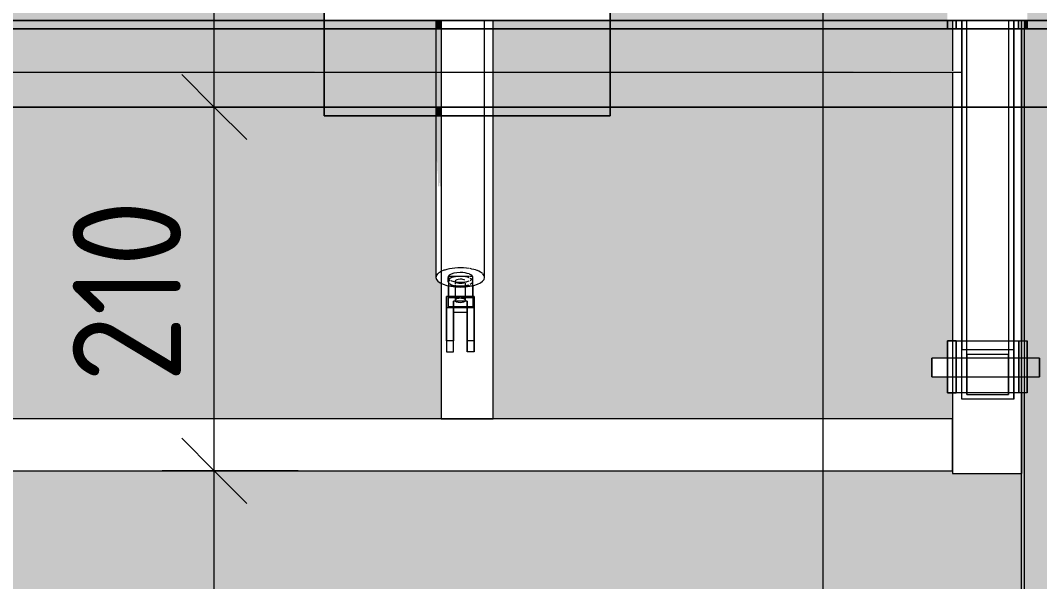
# Model space of a CAD drawing. Header units: millimetres. Extents: x 855 to 80408, y -1987 to 27400.
# Drawn here: x 57027 to 57614, y 6138 to 6461 of the extents above; entities that cross this region are included whole.
import ezdxf

# ---------------------------------------------------------------- set-up
doc = ezdxf.new("R2010")
doc.units = ezdxf.units.MM
for name, color, linetype, lineweight in [('0-1', 7, 'Continuous', 9), ('A-ANNO-DIMS', 7, 'Continuous', 9), ('A-ANNO-DIMS-25', 7, 'Continuous', 9), ('A-WALL-PATT', 7, 'Continuous', 9), ('I-WALL', 7, 'Continuous', 9)]:
    doc.layers.add(name, color=color, linetype=linetype, lineweight=lineweight)
doc.layers.add('0-2', color=7, linetype='Continuous', lineweight=9, transparency=0.7)
doc.layers.add('I-FURN-104', color=7, linetype='Continuous', lineweight=9, true_color=0x7f7f7f, transparency=0.7)
for name, color, linetype, lineweight, true_color in [('I-FURN-13', 7, 'Continuous', 9, 0xc3c3c3), ('I-FURN-26', 7, 'Continuous', 9, 0xe0e0e0), ('I-FURN-3', 7, 'Continuous', 9, 0xacacac), ('I-FURN-4', 7, 'Continuous', 9, 0xc0c0c0), ('I-FURN-42', 7, 'Continuous', 9, 0xd6d6d6), ('I-FURN-51', 7, 'Continuous', 9, 0xc5c5c5), ('I-FURN-52', 7, 'Continuous', 9, 0xe2e2e2), ('I-FURN-65', 7, 'Continuous', 9, 0xaaaaaa), ('I-FURN-70', 7, 'Continuous', 9, 0xde8282), ('I-FURN-72', 7, 'Continuous', 9, 0xd07474), ('I-FURN-75', 7, 'Continuous', 9, 0xbc3939), ('I-FURN-77', 7, 'Continuous', 9, 0xd65353), ('I-FURN-80', 7, 'Continuous', 9, 0xe7a7a7), ('I-FURN-81', 7, 'Continuous', 9, 0xde9d9d), ('I-FURN-82', 7, 'Continuous', 9, 0xe28686), ('I-FURN-83', 7, 'Continuous', 9, 0x868686), ('I-FURN-84', 7, 'Continuous', 9, 0xd5d5d5), ('I-FURN-85', 7, 'Continuous', 9, 0xe1e1e1), ('I-FURN-86', 7, 'Continuous', 9, 0xc34040), ('I-FURN-88', 7, 'Continuous', 9, 0xd55252), ('I-FURN-9', 7, 'Continuous', 9, 0xd3d3d3), ('I-FURN-93', 7, 'Continuous', 9, 0xd38686), ('I-FURN-94', 7, 'Continuous', 9, 0xd0d0d0), ('I-FURN-95', 7, 'Continuous', 9, 0xa0a0a0), ('I-FURN-96', 7, 'Continuous', 9, 0x787878), ('I-FURN-97', 7, 'Continuous', 9, 0xbcbcbc)]:
    doc.layers.add(name, color=color, linetype=linetype, lineweight=lineweight, true_color=true_color)
doc.styles.add('ISOCPEUR_2', font='isocpeur.ttf', dxfattribs={"width": 0.9, "height": 62.5})
doc.dimstyles.new('ISO-2_5_0_9К_БОЛЬШОЙ_1', dxfattribs={"dimscale": 304.8, "dimtxt": 62.248823, "dimasz": 0.123031, "dimexe": 0.098425, "dimexo": 0.246063, "dimgap": 0, "dimtad": 1, "dimdec": 0, "dimrnd": 10, "dimzin": 0, "dimdsep": 46, "dimtxsty": 'ISOCPEUR_2', "dimblk1": 'OBLIQUE', "dimblk2": 'OBLIQUE', "dimsah": 1, "dimcen": 0.09, "dimdle": 0.098425, "dimazin": 0, "dimtfac": 1, "dimtdec": 4, "dimtix": 1, "dimtmove": 0, "dimatfit": 3, "dimfxl": 1, "dimtvp": 1, "dimtolj": 1, "dimtzin": 0, "dimarcsym": 2})

# ---------------------------------------------------------------- blocks, each defined once
blk = doc.blocks.new('Sports-Recreation_Goals-Nets_Unisport_Upward-Hinged-Practice-Basketball-Goall - 5_13-V46-Развертка 2_19-3')
at = {"layer": '0-2'}
h = blk.add_hatch(color=256, dxfattribs=at)
h.paths.add_polyline_path([(-48784.07, 6411.33), (-48780.82, 6411.33), (-48781, 6456.34), (-48784.07, 6456.34), (-48784.07, 6423.31)])
h.paths.add_polyline_path([(-48139, 6411.33), (-48139, 6456.34), (-48140.42, 6456.34), (-48140.42, 6411.33)])
h.paths.add_polyline_path([(-49060.42, 6600), (-49010.42, 6600), (-49010.4, 7261.47), (-47910.42, 7261.33), (-47910.42, 6600), (-47860.42, 6600), (-47860.42, 7311.33), (-49060.42, 7311.33), (-49060.42, 6908.39)])
at = {"layer": '0-1'}
for p, q in [((-48478.42, 6461.19), (-48478.42, 6456.34)), ((-48478.42, 6456.34), (-48478.42, 6431.93)), ((-48450.42, 6456.34), (-48450.42, 6461.19)), ((-48450.42, 6431.87), (-48450.42, 6456.34)), ((-48745.18, 6431.43), (-48542.92, 6431.43)), ((-48542.92, 6431.43), (-48377.92, 6431.43)), ((-48478.42, 6431.87), (-48478.42, 6411.33)), ((-48450.42, 6411.33), (-48450.42, 6431.87)), ((-48377.92, 6431.43), (-48175.18, 6431.43)), ((-48478.42, 6411.33), (-48478.42, 6406.34)), ((-48450.42, 6406.34), (-48450.42, 6411.33)), ((-48478.42, 6406.34), (-48478.42, 6376.19)), ((-48450.42, 6376.19), (-48450.42, 6406.34)), ((-48478.42, 6376.19), (-48478.42, 6313.13)), ((-48450.42, 6313.13), (-48450.42, 6376.19)), ((-48471.58, 6313.13), (-48471.58, 6310.93)), ((-48467.42, 6310.71), (-48467.42, 6310.33)), ((-48467.42, 6310.05), (-48467.42, 6309.53)), ((-48467.42, 6308.78), (-48467.42, 6307.84)), ((-48461.42, 6310.24), (-48461.42, 6310.57)), ((-48461.42, 6309.3), (-48461.42, 6309.84)), ((-48461.42, 6308.59), (-48461.42, 6308.97)), ((-48457.26, 6310.93), (-48457.26, 6313.13)), ((-48467.42, 6307.84), (-48467.42, 6299.9)), ((-48461.42, 6307.84), (-48461.42, 6308.34)), ((-48461.42, 6299.9), (-48461.42, 6307.84)), ((-48183.38, 6266.59), (-48192.35, 6266.59)), ((-48178.44, 6266.59), (-48183.38, 6266.59)), ((-48175.18, 6266.59), (-48178.44, 6266.59)), ((-48145.18, 6266.59), (-48175.18, 6266.59)), ((-48142.31, 6266.59), (-48145.18, 6266.59)), ((-48140.82, 6266.59), (-48142.31, 6266.59)), ((-48137.38, 6266.59), (-48140.82, 6266.59)), ((-48130.24, 6266.59), (-48137.38, 6266.59)), ((-48192.35, 6255.81), (-48183.38, 6255.81)), ((-48183.38, 6255.81), (-48178.44, 6255.81)), ((-48178.44, 6255.81), (-48175.18, 6255.81)), ((-48175.18, 6255.81), (-48145.18, 6255.81)), ((-48145.18, 6255.81), (-48142.31, 6255.81)), ((-48142.31, 6255.81), (-48140.82, 6255.81)), ((-48140.82, 6255.81), (-48137.38, 6255.81)), ((-48137.38, 6255.81), (-48130.24, 6255.81))]:
    blk.add_line(p, q, dxfattribs=at)
at = {"layer": 'I-FURN-13'}
for p, q in [((-48183.38, 6456.34), (-48183.38, 6461.19)), ((-48178.45, 6456.34), (-48183.38, 6456.34)), ((-48178.45, 6461.19), (-48178.45, 6456.34)), ((-48178.45, 6456.34), (-48178.45, 6461.19)), ((-48178.45, 6456.34), (-48142.32, 6456.34)), ((-48175.18, 6456.34), (-48175.18, 6461.19)), ((-48175.18, 6450.98), (-48175.18, 6456.34)), ((-48175.18, 6456.34), (-48175.18, 6449.71)), ((-48145.18, 6456.34), (-48145.18, 6461.19)), ((-48142.32, 6456.34), (-48142.32, 6461.19)), ((-48142.32, 6461.19), (-48142.32, 6456.34)), ((-48142.32, 6456.34), (-48137.38, 6456.34)), ((-48140.42, 6456.34), (-48140.42, 6461.19)), ((-48137.38, 6456.34), (-48137.38, 6461.19)), ((-48175.18, 6450), (-48175.18, 6450.98)), ((-48175.18, 6448.22), (-48175.18, 6449.7)), ((-48175.18, 6449.42), (-48175.18, 6431.87)), ((-48175.18, 6443.64), (-48175.18, 6448.22)), ((-48175.18, 6438.47), (-48175.18, 6443.64)), ((-48175.18, 6434.09), (-48175.18, 6438.47)), ((-48175.18, 6431.78), (-48175.18, 6434.09))]:
    blk.add_line(p, q, dxfattribs=at)
at = {"layer": 'I-FURN-26'}
for p, q in [((-48140.42, 6255.91), (-48140.42, 6266.33)), ((-48137.38, 6255.91), (-48137.38, 6266.37))]:
    blk.add_line(p, q, dxfattribs=at)
at = {"layer": 'I-FURN-3'}
for p, q in [((-48180.42, 6411.33), (-48180.42, 6276.65)), ((-48445.42, 6231.65), (-48445.42, 6406.34)), ((-48475.42, 6309.87), (-48475.42, 6231.65)), ((-48471.14, 6296.25), (-48471.14, 6308.34)), ((-48457.86, 6308.34), (-48457.22, 6308.34)), ((-48457.22, 6308.34), (-48457.22, 6296.25)), ((-48471.14, 6302.09), (-48472.42, 6302.09)), ((-48472.42, 6302.09), (-48472.42, 6295.74)), ((-48456.42, 6302.09), (-48457.22, 6302.09)), ((-48456.42, 6295.74), (-48456.42, 6302.09)), ((-48472.42, 6295.74), (-48456.42, 6295.74)), ((-48472.42, 6295.74), (-48472.42, 6270.2)), ((-48457.22, 6296.25), (-48471.14, 6296.25)), ((-48468.32, 6270.2), (-48468.32, 6293.15)), ((-48468.32, 6293.15), (-48460.51, 6293.15)), ((-48460.51, 6293.15), (-48460.51, 6270.2)), ((-48456.42, 6270.2), (-48456.42, 6295.74)), ((-48178.44, 6276.65), (-48183.38, 6276.65)), ((-48183.38, 6276.65), (-48183.38, 6246.65)), ((-48178.44, 6246.65), (-48178.44, 6276.65)), ((-48178.44, 6276.65), (-48175.18, 6276.65)), ((-48145.18, 6276.65), (-48142.31, 6276.65)), ((-48142.31, 6276.65), (-48140.82, 6276.65)), ((-48142.31, 6246.65), (-48142.31, 6276.65)), ((-48472.42, 6270.2), (-48468.32, 6270.2)), ((-48456.42, 6270.2), (-48460.51, 6270.2)), ((-48192.35, 6266.48), (-48192.35, 6266.59)), ((-48192.35, 6257.61), (-48192.35, 6266.48)), ((-48192.35, 6255.81), (-48192.35, 6257.61)), ((-48192.35, 6255.92), (-48192.35, 6255.81)), ((-48175.18, 6242.88), (-48175.18, 6258.33)), ((-48145.18, 6242.88), (-48145.18, 6258.33)), ((-48183.38, 6246.65), (-48178.44, 6246.65)), ((-48180.42, 6246.65), (-48180.42, 6200.15)), ((-48175.18, 6246.65), (-48178.44, 6246.65)), ((-48142.31, 6246.65), (-48145.18, 6246.65)), ((-48140.82, 6246.65), (-48142.31, 6246.65)), ((-48145.18, 6242.88), (-48175.18, 6242.88)), ((-48180.42, 6231.65), (-48740.42, 6231.65)), ((-48475.42, 6231.65), (-48445.42, 6231.65)), ((-48180.42, 6201.65), (-48180.42, 6231.65)), ((-48740.42, 6201.65), (-48180.42, 6201.65)), ((-48180.42, 6200.15), (-48140.82, 6200.15))]:
    blk.add_line(p, q, dxfattribs=at)
for start_param, end_param in [(3.141593, 4.712389), (4.712389, 6.283185)]:
    blk.add_ellipse((-48464.42, 6313.13), major_axis=(14, 0), ratio=0.394708, start_param=start_param, end_param=end_param, dxfattribs=at)
at = {"layer": 'I-FURN-4'}
for p, q in [((-48542.92, 6406.34), (-48542.92, 6536.32)), ((-48377.92, 6406.34), (-48377.92, 6536.32)), ((-48542.92, 6461.19), (-49010.4, 6461.19)), ((-47910.44, 6461.19), (-48377.92, 6461.19)), ((-48542.92, 6411.33), (-49060.42, 6411.33)), ((-47860.42, 6411.33), (-48377.92, 6411.33)), ((-48175.18, 6258.33), (-48175.18, 6411.33)), ((-48145.18, 6258.33), (-48145.18, 6411.33)), ((-48140.42, 6276.65), (-48140.42, 6411.33)), ((-48542.92, 6406.34), (-48377.92, 6406.34)), ((-48140.82, 6276.65), (-48137.38, 6276.65)), ((-48137.38, 6276.65), (-48137.38, 6246.65)), ((-48130.24, 6266.59), (-48130.24, 6257.61)), ((-48130.24, 6257.61), (-48130.24, 6255.92)), ((-48137.38, 6246.65), (-48140.82, 6246.65)), ((-48140.42, 6200.15), (-48140.42, 6246.65)), ((-48140.82, 6200.15), (-48140.42, 6200.15))]:
    blk.add_line(p, q, dxfattribs=at)
at = {"layer": 'I-FURN-42'}
for p, q in [((-48471.14, 6313.66), (-48471.14, 6313.18)), ((-48471.14, 6313.18), (-48471.14, 6311.59)), ((-48471.14, 6311.55), (-48471.14, 6310.88)), ((-48471.14, 6310.88), (-48471.14, 6308.38)), ((-48470.62, 6313.66), (-48470.95, 6313.66)), ((-48457.22, 6313.13), (-48457.22, 6313.66)), ((-48457.22, 6311.64), (-48457.22, 6313.13)), ((-48457.22, 6310.96), (-48457.22, 6311.48)), ((-48457.22, 6308.51), (-48457.22, 6310.93)), ((-48465.48, 6308.34), (-48462.94, 6308.34)), ((-48467.32, 6301.57), (-48464.54, 6301.57)), ((-48461.56, 6302.09), (-48467.28, 6302.09)), ((-48461.83, 6299.51), (-48467.01, 6299.51)), ((-48464.18, 6301.57), (-48461.68, 6301.57)), ((-48175.18, 6276.65), (-48172.18, 6276.65)), ((-48172.18, 6276.65), (-48148.18, 6276.65)), ((-48148.18, 6276.65), (-48145.18, 6276.65)), ((-48172.18, 6271.54), (-48148.18, 6271.54)), ((-48183.38, 6255.88), (-48183.38, 6266.51)), ((-48180.42, 6266.52), (-48180.42, 6255.87)), ((-48178.44, 6266.53), (-48178.44, 6257.61)), ((-48175.18, 6255.85), (-48175.18, 6266.54)), ((-48172.18, 6266.56), (-48172.18, 6265.29)), ((-48172.18, 6265.11), (-48172.18, 6255.84)), ((-48148.18, 6255.89), (-48148.18, 6266.22)), ((-48145.18, 6266.26), (-48145.18, 6257.81)), ((-48142.31, 6266.3), (-48142.31, 6256.08)), ((-48178.44, 6257.44), (-48178.44, 6255.86)), ((-48145.18, 6257.61), (-48145.18, 6256.05)), ((-48145.18, 6246.65), (-48175.18, 6246.65))]:
    blk.add_line(p, q, dxfattribs=at)
for centre, major_axis, start_param, end_param in [((-48464.42, 6310.93), (7.16, 0), 2.93171, 3.047392), ((-48464.42, 6310.93), (7.16, 0), 2.617994, 2.922953), ((-48464.42, 6310.93), (7.16, 0), 1.636869, 2.007432), ((-48464.42, 6310.93), (3, 0), 3.141593, 3.411382), ((-48464.42, 6310.93), (3, 0), 3.551859, 4.712389), ((-48464.42, 6310.93), (3, 0), 4.712389, 5.497787), ((-48464.42, 6310.93), (7.16, 0), 0.785398, 1.486202), ((-48464.42, 6310.93), (3, 0), 5.497787, 5.81851), ((-48464.42, 6299.9), (3, 0), 0, 3.141593)]:
    blk.add_ellipse(centre, major_axis=major_axis, ratio=0.394708, start_param=start_param, end_param=end_param, dxfattribs=at)
at = {"layer": 'I-FURN-51'}
for p, q in [((-48475.42, 6406.34), (-48475.42, 6309.87)), ((-48471.14, 6313.66), (-48471.14, 6313.18)), ((-48471.14, 6310.88), (-48471.14, 6308.38)), ((-48459.2, 6313.66), (-48470.62, 6313.66)), ((-48457.22, 6313.66), (-48458.92, 6313.66)), ((-48457.22, 6313.13), (-48457.22, 6313.66)), ((-48457.22, 6308.51), (-48457.22, 6310.96)), ((-48471.14, 6308.34), (-48471.14, 6301.57)), ((-48470.98, 6308.34), (-48469.79, 6308.34)), ((-48469.76, 6308.34), (-48466.81, 6308.34)), ((-48466.75, 6308.34), (-48465.54, 6308.34)), ((-48462.87, 6308.34), (-48461.77, 6308.34)), ((-48461.73, 6308.34), (-48459.07, 6308.34)), ((-48459.05, 6308.34), (-48457.86, 6308.34)), ((-48457.22, 6301.57), (-48457.22, 6308.34)), ((-48472.42, 6276.56), (-48472.42, 6302.09)), ((-48467.28, 6302.09), (-48471.14, 6302.09)), ((-48471.14, 6296.25), (-48471.14, 6301.57)), ((-48471.14, 6301.57), (-48467.32, 6301.57)), ((-48468.32, 6299.51), (-48468.32, 6296.25)), ((-48467.01, 6299.51), (-48468.32, 6299.51)), ((-48468.32, 6296.25), (-48468.32, 6299.51)), ((-48460.51, 6299.51), (-48461.83, 6299.51)), ((-48457.22, 6302.09), (-48461.42, 6302.09)), ((-48461.42, 6301.57), (-48457.22, 6301.57)), ((-48460.51, 6295.88), (-48460.51, 6299.51)), ((-48460.51, 6299.51), (-48460.51, 6295.88)), ((-48457.22, 6301.57), (-48457.22, 6296.25)), ((-48456.42, 6302.09), (-48456.42, 6276.56)), ((-48468.32, 6296.15), (-48468.32, 6276.56)), ((-48468.32, 6293.15), (-48468.32, 6296.15)), ((-48460.51, 6276.56), (-48460.51, 6295.74)), ((-48460.51, 6295.74), (-48460.51, 6293.15)), ((-48175.18, 6289.74), (-48175.18, 6271.54)), ((-48172.18, 6268.68), (-48172.18, 6286.59)), ((-48148.18, 6286.59), (-48148.18, 6268.68)), ((-48145.18, 6289.74), (-48145.18, 6271.54)), ((-48468.32, 6276.56), (-48472.42, 6276.56)), ((-48472.42, 6276.56), (-48472.42, 6270.2)), ((-48468.32, 6270.2), (-48468.32, 6276.56)), ((-48456.42, 6276.56), (-48460.51, 6276.56)), ((-48460.51, 6270.2), (-48460.51, 6276.56)), ((-48456.42, 6276.56), (-48456.42, 6270.2)), ((-48183.38, 6266.51), (-48183.38, 6276.65)), ((-48183.38, 6276.65), (-48175.18, 6276.65)), ((-48180.42, 6276.65), (-48180.42, 6266.52)), ((-48178.44, 6276.65), (-48178.44, 6266.53)), ((-48175.18, 6276.65), (-48172.18, 6276.65)), ((-48148.18, 6276.65), (-48145.18, 6276.65)), ((-48145.18, 6276.65), (-48140.82, 6276.65)), ((-48142.31, 6276.65), (-48142.31, 6266.49)), ((-48175.18, 6266.54), (-48175.18, 6271.54)), ((-48175.18, 6271.54), (-48172.18, 6271.54)), ((-48148.18, 6268.68), (-48172.18, 6268.68)), ((-48172.18, 6268.68), (-48172.18, 6266.56)), ((-48148.18, 6271.54), (-48145.18, 6271.54)), ((-48148.18, 6266.5), (-48148.18, 6268.68)), ((-48145.18, 6271.54), (-48145.18, 6266.49)), ((-48192.35, 6266.58), (-48192.35, 6264.78)), ((-48192.35, 6264.78), (-48192.35, 6255.92)), ((-48172.18, 6245.75), (-48172.18, 6261.47)), ((-48148.18, 6261.47), (-48148.18, 6245.75)), ((-48183.38, 6246.65), (-48183.38, 6255.88)), ((-48180.42, 6255.87), (-48180.42, 6246.65)), ((-48178.44, 6255.86), (-48178.44, 6246.65)), ((-48175.18, 6242.88), (-48175.18, 6255.85)), ((-48172.18, 6255.84), (-48172.18, 6245.75)), ((-48148.18, 6245.75), (-48148.18, 6255.89)), ((-48145.18, 6255.9), (-48145.18, 6242.88)), ((-48142.31, 6255.91), (-48142.31, 6246.65)), ((-48175.18, 6246.65), (-48183.38, 6246.65)), ((-48145.18, 6246.65), (-48175.18, 6246.65)), ((-48172.18, 6245.75), (-48148.18, 6245.75)), ((-48140.82, 6246.65), (-48145.18, 6246.65))]:
    blk.add_line(p, q, dxfattribs=at)
for centre, major_axis, start_param, end_param in [((-48464.42, 6313.13), (14, 0), 2.77096, 2.946889), ((-48464.42, 6313.13), (14, 0), 2.356194, 2.739486), ((-48464.42, 6313.13), (14, 0), 2.164752, 2.35271), ((-48464.42, 6313.13), (14, 0), 1.196441, 2.151339), ((-48464.42, 6313.13), (7.16, 0), 1.570796, 3.781126), ((-48464.42, 6313.13), (7.16, 0), 0.785398, 1.570796), ((-48464.42, 6313.13), (7.16, 0), 0, 0.738175), ((-48464.42, 6313.13), (14, 0), 0.803881, 1.15656), ((-48464.42, 6313.13), (14, 0), 0.403803, 0.785398), ((-48464.42, 6313.13), (14, 0), 0.174828, 0.374153), ((-48464.42, 6313.13), (14, 0), 2.952116, 3.141593), ((-48464.42, 6310.93), (7.16, 0), 3.141593, 3.797547), ((-48464.42, 6310.93), (7.16, 0), 2.007432, 2.609623), ((-48464.42, 6310.93), (7.16, 0), 3.815559, 4.306889), ((-48464.42, 6313.13), (7.16, 0), 3.829781, 4.291536), ((-48464.42, 6310.93), (3, 0), 1.570796, 3.087855), ((-48464.42, 6313.13), (7.16, 0), 4.339617, 4.712389), ((-48464.42, 6310.93), (7.16, 0), 1.570796, 1.636869), ((-48464.42, 6310.93), (7.16, 0), 1.486202, 1.570796), ((-48464.42, 6310.93), (3, 0), 0.48007, 1.570796), ((-48464.42, 6313.13), (7.16, 0), 4.712389, 5.101298), ((-48464.42, 6310.93), (7.16, 0), 5.130334, 5.497787), ((-48464.42, 6313.13), (7.16, 0), 5.137069, 5.497787), ((-48464.42, 6310.93), (7.16, 0), 5.620181, 6.283185), ((-48464.42, 6313.13), (7.16, 0), 5.640954, 6.283185), ((-48464.42, 6310.93), (7.16, 0), 0.433519, 0.632688), ((-48464.42, 6313.13), (14, 0), 0, 0.166471), ((-48464.42, 6310.93), (7.16, 0), 4.320256, 4.712389), ((-48464.42, 6310.93), (7.16, 0), 4.712389, 5.121496), ((-48464.42, 6299.9), (3, 0), 3.141593, 4.712389), ((-48464.42, 6299.9), (3, 0), 4.712389, 6.283185)]:
    blk.add_ellipse(centre, major_axis=major_axis, ratio=0.394708, start_param=start_param, end_param=end_param, dxfattribs=at)
at = {"layer": 'I-FURN-52'}
for p, q in [((-48471.14, 6313.18), (-48471.14, 6311.59)), ((-48471.14, 6311.55), (-48471.14, 6310.88)), ((-48457.22, 6310.93), (-48457.22, 6313.13)), ((-48172.18, 6276.65), (-48148.18, 6276.65))]:
    blk.add_line(p, q, dxfattribs=at)
at = {"layer": 'I-FURN-65'}
for p, q in [((-48542.92, 6456.34), (-49010.43, 6456.34)), ((-47910.43, 6456.34), (-48377.92, 6456.34)), ((-48183.38, 6461.19), (-48183.38, 6456.34)), ((-48183.38, 6456.34), (-48137.38, 6456.34)), ((-48175.18, 6456.35), (-48175.18, 6449.67)), ((-48172.18, 6411.33), (-48172.18, 6456.34)), ((-48172.18, 6411.33), (-48172.18, 6456.34)), ((-48148.18, 6456.34), (-48148.18, 6411.33)), ((-48148.18, 6456.34), (-48148.18, 6411.33)), ((-48145.18, 6456.34), (-48145.18, 6411.33)), ((-48137.38, 6461.19), (-48137.38, 6456.34)), ((-48175.18, 6449.42), (-48175.18, 6446.66)), ((-48175.18, 6431.87), (-48175.18, 6431.67)), ((-48175.18, 6431.67), (-48175.18, 6411.33))]:
    blk.add_line(p, q, dxfattribs=at)
at = {"layer": 'I-FURN-70'}
blk.add_line((-48445.42, 6456.34), (-48445.42, 6461.19), dxfattribs=at)
at = {"layer": 'I-FURN-72'}
for p, q in [((-48445.42, 6431.87), (-48445.42, 6456.34)), ((-48475.42, 6431.87), (-48475.42, 6411.33))]:
    blk.add_line(p, q, dxfattribs=at)
at = {"layer": 'I-FURN-75'}
blk.add_line((-48445.42, 6411.33), (-48445.42, 6431.87), dxfattribs=at)
at = {"layer": 'I-FURN-77'}
blk.add_line((-48445.42, 6406.34), (-48445.42, 6411.33), dxfattribs=at)
at = {"layer": 'I-FURN-80'}
blk.add_line((-48475.42, 6461.19), (-48475.42, 6456.34), dxfattribs=at)
at = {"layer": 'I-FURN-81'}
blk.add_line((-48475.42, 6456.34), (-48475.42, 6431.87), dxfattribs=at)
at = {"layer": 'I-FURN-82'}
blk.add_line((-48475.42, 6411.33), (-48475.42, 6406.34), dxfattribs=at)
at = {"layer": 'I-FURN-83'}
for p, q in [((-49010.43, 6456.34), (-48542.92, 6456.34)), ((-49010.4, 6461.19), (-48542.92, 6461.19)), ((-48377.92, 6461.19), (-47910.44, 6461.19)), ((-48377.92, 6456.34), (-47910.43, 6456.34)), ((-48175.18, 6431.87), (-48175.18, 6456.34)), ((-48145.18, 6411.33), (-48145.18, 6456.34)), ((-48140.42, 6411.33), (-48140.42, 6456.34)), ((-48175.18, 6446.66), (-48175.18, 6431.87)), ((-48175.18, 6411.33), (-48175.18, 6431.68)), ((-49060.42, 6411.33), (-48542.92, 6411.33)), ((-48377.92, 6411.33), (-47860.42, 6411.33))]:
    blk.add_line(p, q, dxfattribs=at)
at = {"layer": 'I-FURN-84'}
for p, q in [((-48175.18, 6461.37), (-48175.18, 6459.17)), ((-48175.18, 6459.17), (-48175.18, 6456.35)), ((-48172.18, 6456.34), (-48172.18, 6461.19)), ((-48172.18, 6456.34), (-48172.18, 6461.19)), ((-48148.18, 6461.19), (-48148.18, 6456.34)), ((-48148.18, 6461.19), (-48148.18, 6456.34)), ((-48145.18, 6461.19), (-48145.18, 6456.34))]:
    blk.add_line(p, q, dxfattribs=at)
at = {"layer": 'I-FURN-85'}
for p, q in [((-48175.18, 6456.34), (-48175.18, 6461.19)), ((-48175.18, 6461.19), (-48175.18, 6456.34))]:
    blk.add_line(p, q, dxfattribs=at)
at = {"layer": 'I-FURN-86'}
for p, q in [((-48542.92, 6461.19), (-48377.92, 6461.19)), ((-48542.92, 6456.34), (-48377.92, 6456.34)), ((-48542.92, 6411.33), (-48377.92, 6411.33))]:
    blk.add_line(p, q, dxfattribs=at)
at = {"layer": 'I-FURN-88'}
blk.add_line((-48377.92, 6456.34), (-48542.92, 6456.34), dxfattribs=at)
at = {"layer": 'I-FURN-9'}
for p, q in [((-48175.18, 6411.33), (-48175.18, 6289.74)), ((-48172.18, 6261.47), (-48172.18, 6411.33)), ((-48172.18, 6286.59), (-48172.18, 6411.33)), ((-48148.18, 6411.33), (-48148.18, 6261.47)), ((-48148.18, 6411.33), (-48148.18, 6286.59)), ((-48145.18, 6411.33), (-48145.18, 6289.74)), ((-48140.82, 6276.65), (-48137.38, 6276.65)), ((-48140.42, 6266.49), (-48140.42, 6276.65)), ((-48137.38, 6266.48), (-48137.38, 6276.65)), ((-48130.24, 6264.78), (-48130.24, 6266.58)), ((-48130.24, 6255.92), (-48130.24, 6264.78)), ((-48140.42, 6246.65), (-48140.42, 6255.91)), ((-48137.38, 6246.65), (-48137.38, 6255.91)), ((-48137.38, 6246.65), (-48140.82, 6246.65))]:
    blk.add_line(p, q, dxfattribs=at)
at = {"layer": 'I-FURN-93'}
for p, q in [((-48542.92, 6536.32), (-48542.92, 6406.34)), ((-48377.92, 6536.32), (-48377.92, 6406.34)), ((-48377.92, 6461.19), (-48542.92, 6461.19)), ((-48377.92, 6411.33), (-48542.92, 6411.33)), ((-48377.92, 6406.34), (-48542.92, 6406.34))]:
    blk.add_line(p, q, dxfattribs=at)
at = {"layer": 'I-FURN-94'}
blk.add_line((-48180.42, 6461.19), (-48180.42, 6456.34), dxfattribs=at)
at = {"layer": 'I-FURN-95'}
for p, q in [((-48180.42, 6456.34), (-48180.42, 6449.62)), ((-48180.42, 6449.48), (-48180.42, 6432.15))]:
    blk.add_line(p, q, dxfattribs=at)
at = {"layer": 'I-FURN-96'}
blk.add_line((-48180.42, 6431.7), (-48180.42, 6411.33), dxfattribs=at)
blk = doc.blocks.new('Мат в спортивном зале - Т8-31178830-Развертка 2_19-3')
at = {"layer": 'I-FURN-104'}
h = blk.add_hatch(color=256, dxfattribs=at)
h.paths.add_polyline_path([(-48476.77, 6365.67), (-48476.6, 6367.63), (-48476.31, 6367.63), (-48476.35, 6365.67), (-48475.42, 6365.67), (-48475.42, 6406.34), (-48478.41, 6406.34), (-48478.15, 6380.08), (-48477.89, 6380.08), (-48477.7, 6370.68), (-48477.33, 6380.08), (-48477.33, 6365.67), (-48477, 6365.67)])
h.paths.add_polyline_path([(-48613.79, 6486.34), (-48542.92, 6486.34), (-48542.92, 6511.33), (-48740.42, 6511.33), (-48740.42, 6486.34), (-48677, 6486.34)])
h.paths.add_polyline_path([(-48180.42, 6486.34), (-48180.42, 6511.33), (-48377.92, 6511.33), (-48377.92, 6486.34), (-48183.38, 6486.34)])
h.paths.add_polyline_path([(-48780.42, 6486.34), (-48780.42, 6600), (-48780.82, 6600), (-48780.82, 6486.34)])
h.paths.add_polyline_path([(-48478.41, 6561.33), (-48478.41, 6600), (-48705.42, 6600), (-48705.42, 6561.33), (-48478.41, 6561.33)])
h.paths.add_polyline_path([(-48424.88, 6561.33), (-48215.42, 6561.33), (-48215.42, 6600), (-48445.42, 6600), (-48445.42, 6561.33)])
h = blk.add_hatch(color=256, dxfattribs=at)
h.paths.add_polyline_path([(-48183.38, 6465.93), (-48180.42, 6465.97), (-48180.42, 6486.34), (-48183.38, 6486.34), (-48183.38, 6465.97)])
h.paths.add_polyline_path([(-48183.38, 6461.33), (-48183.38, 6465.93), (-48270.41, 6465.77), (-48377.92, 6465.59), (-48377.92, 6461.33), (-48212.63, 6461.33)])
h.paths.add_polyline_path([(-48180.42, 6461.19), (-48180.42, 6461.33), (-48183.38, 6461.19)])
h.paths.add_polyline_path([(-48737.43, 6465.93), (-48737.43, 6486.34), (-48740.42, 6486.34), (-48740.42, 6465.94)])
h.paths.add_polyline_path([(-48737.43, 6461.33), (-48542.92, 6461.33), (-48543.09, 6465.88), (-48598.7, 6466.04), (-48737.43, 6465.68), (-48737.43, 6461.54)])
h.paths.add_polyline_path([(-48780.82, 6461.33), (-48780.42, 6461.33), (-48780.42, 6486.34), (-48780.82, 6486.34)])
h = blk.add_hatch(color=256, dxfattribs=at)
h.paths.add_polyline_path([(-48183.38, 6456.34), (-48183.38, 6461.19), (-48377.92, 6461.19), (-48377.92, 6456.34), (-48202.93, 6456.34)])
h.paths.add_polyline_path([(-48737.43, 6456.34), (-48542.92, 6456.34), (-48543.09, 6461.19), (-48737.43, 6461.19), (-48737.43, 6456.59)])
h.paths.add_polyline_path([(-48780.42, 6456.34), (-48780.42, 6461.19), (-48780.82, 6461.19), (-48780.82, 6456.34)])
h = blk.add_hatch(color=256, dxfattribs=at)
h.paths.add_polyline_path([(-48542.92, 6411.33), (-48542.92, 6431.76), (-48598.7, 6431.6), (-48740.42, 6431.67), (-48740.42, 6411.33), (-48560.68, 6411.33)])
h.paths.add_polyline_path([(-48180.42, 6411.33), (-48180.42, 6431.7), (-48235.97, 6431.87), (-48377.92, 6431.87), (-48377.92, 6411.33), (-48212.93, 6411.33)])
h.paths.add_polyline_path([(-48780.42, 6411.33), (-48780.42, 6456.34), (-48780.82, 6456.34), (-48780.82, 6411.33)])
h = blk.add_hatch(color=256, dxfattribs=at)
h.paths.add_polyline_path([(-48571.41, 6431.56), (-48542.92, 6431.87), (-48542.92, 6456.34), (-48740.42, 6456.34), (-48740.42, 6431.7), (-48669.68, 6431.78), (-48631.93, 6431.6), (-48593.17, 6431.59)])
h.paths.add_polyline_path([(-48318.34, 6431.62), (-48288.42, 6431.87), (-48180.42, 6432.15), (-48180.42, 6456.34), (-48377.92, 6456.34), (-48377.92, 6431.87), (-48326.17, 6431.66)])
h.paths.add_polyline_path([(-48780.42, 6456.34), (-48780.42, 6456.34), (-48780.82, 6456.34)])
h = blk.add_hatch(color=256, dxfattribs=at)
h.paths.add_polyline_path([(-48737.43, 6456.34), (-48737.43, 6461.19), (-48740.42, 6461.19), (-48740.42, 6456.34)])
h.paths.add_polyline_path([(-48180.42, 6456.34), (-48180.42, 6461.19), (-48183.38, 6461.19), (-48183.38, 6456.34)])
h = blk.add_hatch(color=256, dxfattribs=at)
h.paths.add_polyline_path([(-48478.41, 6456.34), (-48478.37, 6456.34), (-48478.42, 6461.19), (-48542.92, 6461.19), (-48542.92, 6456.34), (-48478.42, 6456.34)])
h.paths.add_polyline_path([(-48389.56, 6456.34), (-48377.92, 6456.34), (-48377.92, 6461.19), (-48445.42, 6461.19), (-48445.42, 6456.34), (-48391.64, 6456.34)])
h = blk.add_hatch(color=256, dxfattribs=at)
h.paths.add_polyline_path([(-48478.4, 6431.87), (-48478.41, 6431.87), (-48478.4, 6431.99), (-48478.42, 6456.34), (-48542.92, 6456.34), (-48542.92, 6431.76), (-48519.33, 6431.79), (-48493.68, 6431.74), (-48478.41, 6431.87)])
h.paths.add_polyline_path([(-48477.45, 6411.33), (-48475.42, 6411.33), (-48475.42, 6431.87), (-48478.4, 6431.64), (-48478.15, 6411.33), (-48478.03, 6411.33)])
h.paths.add_polyline_path([(-48424.88, 6431.87), (-48377.92, 6431.87), (-48377.92, 6456.34), (-48445.42, 6456.34), (-48445.42, 6431.87)])
h = blk.add_hatch(color=256, dxfattribs=at)
h.paths.add_polyline_path([(-48478.4, 6431.87), (-48478.41, 6431.93), (-48478.41, 6431.87)])
h.paths.add_polyline_path([(-48478.4, 6431.93), (-48475.42, 6431.99), (-48475.42, 6456.34), (-48478.37, 6456.34), (-48478.4, 6431.99)])
for points in [[(-48478.37, 6456.34), (-48475.42, 6456.34), (-48475.42, 6461.19), (-48478.38, 6461.19), (-48478.37, 6456.34)], [(-48477.45, 6406.34), (-48475.42, 6406.34), (-48475.42, 6411.33), (-48478.41, 6411.33), (-48478.15, 6406.34), (-48478.1, 6406.34)]]:
    blk.add_hatch(color=256, dxfattribs=at).paths.add_polyline_path(points)
h = blk.add_hatch(color=256, dxfattribs=at)
h.paths.add_polyline_path([(-48527.18, 6411.33), (-48478.41, 6411.33), (-48478.41, 6431.87), (-48519.33, 6431.79), (-48542.92, 6431.76), (-48542.92, 6411.33)])
h.paths.add_polyline_path([(-48377.92, 6411.33), (-48377.92, 6431.87), (-48445.42, 6431.87), (-48445.42, 6411.33), (-48424.88, 6411.33)])
h = blk.add_hatch(color=256, dxfattribs=at)
h.paths.add_polyline_path([(-48558.44, 4210), (-48140.82, 4210), (-48140.82, 6200.15), (-48180.42, 6200.15), (-48180.42, 6201.65), (-48740.42, 6201.65), (-48740.42, 6200.15), (-48780.42, 6200.15), (-48780.42, 6246.65), (-48780.82, 6246.65), (-48780.82, 4210), (-48760, 4210)])
h.paths.add_polyline_path([(-48192.35, 6231.65), (-48180.42, 6231.65), (-48180.42, 6246.65), (-48183.38, 6246.65), (-48183.38, 6255.88), (-48192.35, 6255.92), (-48192.35, 6266.48), (-48183.38, 6266.57), (-48183.38, 6276.65), (-48180.42, 6276.65), (-48180.42, 6411.33), (-48377.92, 6411.33), (-48377.92, 6406.34), (-48445.42, 6406.34), (-48445.42, 6231.65), (-48424.88, 6231.65)])
h.paths.add_polyline_path([(-48475.42, 6231.65), (-48475.42, 6309.87), (-48477.35, 6311.02), (-48478.42, 6313.13), (-48478.45, 6406.34), (-48542.92, 6406.34), (-48542.92, 6411.33), (-48740.42, 6411.33), (-48740.42, 6276.65), (-48737.42, 6276.65), (-48737.42, 6266.51), (-48730.9, 6266.48), (-48730.9, 6255.92), (-48737.42, 6255.82), (-48737.42, 6246.65), (-48740.42, 6246.65), (-48740.42, 6231.65), (-48519.33, 6231.65)])
h.paths.add_polyline_path([(-48780.42, 6276.65), (-48780.42, 6411.33), (-48780.82, 6411.33), (-48780.82, 6276.65)])
h = blk.add_hatch(color=256, dxfattribs=at)
h.paths.add_polyline_path([(-48424.88, 6406.34), (-48377.92, 6406.34), (-48377.92, 6411.33), (-48445.42, 6411.33), (-48445.42, 6406.34)])
h.paths.add_polyline_path([(-48542.92, 6406.34), (-48478.41, 6406.34), (-48478.43, 6411.33), (-48542.92, 6411.33)])
at = {"layer": 'I-FURN-13'}
blk.add_line((-48140.82, 6461.19), (-48140.82, 6456.34), dxfattribs=at)
at = {"layer": 'I-FURN-3'}
for p, q in [((-48140.82, 6411.33), (-48140.82, 6276.65)), ((-48140.82, 6246.65), (-48140.82, 4210))]:
    blk.add_line(p, q, dxfattribs=at)
at = {"layer": 'I-FURN-4'}
blk.add_line((-48140.82, 6411.33), (-48140.82, 4210), dxfattribs=at)
at = {"layer": 'I-FURN-42'}
blk.add_line((-48140.82, 6266.33), (-48140.82, 6255.91), dxfattribs=at)
at = {"layer": 'I-FURN-51'}
for p, q in [((-48140.82, 6276.65), (-48140.82, 6266.49)), ((-48140.82, 6255.91), (-48140.82, 6246.65))]:
    blk.add_line(p, q, dxfattribs=at)
at = {"layer": 'I-FURN-83'}
blk.add_line((-48140.82, 6456.34), (-48140.82, 6411.33), dxfattribs=at)
at = {"layer": 'I-FURN-96'}
blk.add_line((-48140.82, 6456.34), (-48140.82, 6411.33), dxfattribs=at)
at = {"layer": 'I-FURN-97'}
blk.add_line((-48140.82, 6461.19), (-48140.82, 6456.34), dxfattribs=at)
blk = doc.blocks.new('Мат в спортивном зале - Т16-31179321-Развертка 2_19-3')
at = {"layer": 'I-FURN-104'}
for points in [[(-47910.42, 6411.33), (-47860.42, 6411.33), (-47860.42, 6600), (-47910.42, 6600), (-47910.44, 6456.34), (-48139, 6456.34), (-48139, 6411.33), (-47910.43, 6411.33)], [(-48137.38, 6456.34), (-48137.38, 6461.19), (-48139, 6461.19), (-48139, 6456.34)], [(-48137.38, 6456.34), (-47910.43, 6456.34), (-47910.44, 6461.19), (-48137.38, 6461.19)]]:
    blk.add_hatch(color=256, dxfattribs=at).paths.add_polyline_path(points)
h = blk.add_hatch(color=256, dxfattribs=at)
h.paths.add_polyline_path([(-48132.08, 4210), (-46685.71, 4210), (-46685.71, 6300), (-46660.71, 6300), (-46660.71, 6600), (-47860.42, 6600), (-47860.42, 6411.33), (-48139, 6411.33), (-48139, 6276.65), (-48137.38, 6276.65), (-48137.38, 6266.48), (-48130.24, 6266.48), (-48130.24, 6255.92), (-48137.38, 6255.91), (-48137.38, 6246.65), (-48139, 6246.65), (-48139, 4210)])
h.paths.add_polyline_path([(-46913.6, 5059), (-46966.01, 5059), (-46966.01, 5141), (-46884.01, 5141), (-46884.01, 5059), (-46898.01, 5059)])
h.paths.add_polyline_path([(-46828.71, 5059), (-46841.71, 5059), (-46841.71, 5141), (-46759.71, 5141), (-46759.71, 5059), (-46827.71, 5059)])
h.paths.add_polyline_path([(-46924.01, 5060), (-46885.01, 5060), (-46885.01, 5140), (-46965.01, 5140), (-46965.01, 5060), (-46926.01, 5060)])
h.paths.add_polyline_path([(-46773.71, 5060), (-46760.71, 5060), (-46760.71, 5140), (-46840.71, 5140), (-46840.71, 5060), (-46827.71, 5060)])
h.paths.add_polyline_path([(-46887.01, 5062), (-46963.01, 5062), (-46963.01, 5138), (-46887.01, 5138), (-46887.01, 5072)])
h.paths.add_polyline_path([(-46772.71, 5062), (-46838.71, 5062), (-46838.71, 5138), (-46762.71, 5138), (-46762.71, 5062)])
h.paths.add_polyline_path([(-46924.01, 5072), (-46897.01, 5072), (-46897.01, 5128), (-46953.01, 5128), (-46953.01, 5072), (-46925.53, 5072)])
h.paths.add_polyline_path([(-46828.71, 5072), (-46772.71, 5072), (-46772.71, 5128), (-46828.71, 5128), (-46828.71, 5073)])
h.paths.add_polyline_path([(-46827.71, 5073), (-46827.71, 5127), (-46773.71, 5127), (-46773.71, 5073)])
h.paths.add_polyline_path([(-46913.6, 5073), (-46952.01, 5073), (-46952.01, 5127), (-46898.01, 5127), (-46898.01, 5073)])
h = blk.add_hatch(color=256, dxfattribs=at)
h.paths.add_polyline_path([(-48139, 6246.65), (-48137.38, 6246.65), (-48137.38, 6255.91), (-48139, 6255.91)])
h.paths.add_polyline_path([(-48137.38, 6266.48), (-48137.38, 6276.65), (-48139, 6276.65), (-48139, 6266.48)])
h.paths.add_polyline_path([(-48137.38, 6255.91), (-48130.24, 6255.92), (-48130.24, 6266.48), (-48137.38, 6266.37), (-48137.38, 6256.71)])
h.paths.add_polyline_path([(-48139, 6486.34), (-47910.44, 6486.34), (-47910.44, 6600), (-48139, 6600), (-48139, 6501.35)])
h = blk.add_hatch(color=256, dxfattribs=at)
h.paths.add_polyline_path([(-48139, 6255.91), (-48137.38, 6255.91), (-48137.38, 6266.48), (-48139, 6266.35), (-48139, 6256.5)])
h.paths.add_polyline_path([(-48137.38, 6461.33), (-47910.44, 6461.33), (-47910.44, 6486.34), (-48137.38, 6486.34)])
blk = doc.blocks.new('DIMBLOCK31-Развертка 2_19-3')
at = {"layer": 'A-ANNO-DIMS-25', "lineweight": 20}
for p, q in [((57138.32, 6201.65), (57119.57, 6220.4)), ((57138.32, 6201.65), (57157.07, 6182.9)), ((57138.32, 4200), (57119.57, 4218.75)), ((57138.32, 4200), (57157.07, 4181.25))]:
    blk.add_line(p, q, dxfattribs=at)
at = {"layer": 'A-ANNO-DIMS-25'}
for p, q in [((57186.8, 6201.65), (57108.32, 6201.65)), ((57138.32, 4170), (57138.32, 6201.65)), ((57138.32, 6201.65), (57186.8, 6201.65)), ((57186.8, 4200), (57108.32, 4200)), ((57138.32, 4200), (57186.8, 4200))]:
    blk.add_line(p, q, dxfattribs=at)
at = {"layer": 'A-ANNO-DIMS-25', "color": 0, "insert": (57056.67, 5121.82), "char_height": 62.5, "width": 189.6195, "attachment_point": 1, "rotation": 90, "line_spacing_factor": 1.149209, "style": 'ISOCPEUR_2'}
blk.add_mtext('2000', dxfattribs=at)
blk = doc.blocks.new('_Oblique')
at = {"color": 0, "linetype": 'ByBlock', "lineweight": -2}
blk.add_line((-0.5, -0.5), (0.5, 0.5), dxfattribs=at)
blk = doc.blocks.new('DIMBLOCK32-Развертка 2_19-3')
at = {"layer": 'A-ANNO-DIMS-25', "lineweight": 20}
for p, q in [((57138.32, 6411.33), (57119.57, 6430.08)), ((57138.32, 6411.33), (57157.07, 6392.58)), ((57138.32, 6201.65), (57119.57, 6220.4)), ((57138.32, 6201.65), (57157.07, 6182.9))]:
    blk.add_line(p, q, dxfattribs=at)
at = {"layer": 'A-ANNO-DIMS-25'}
for p, q in [((57186.8, 6411.33), (57108.32, 6411.33)), ((57138.32, 6201.65), (57138.32, 6411.33)), ((57138.32, 6411.33), (57186.8, 6411.33)), ((57186.8, 6201.65), (57108.32, 6201.65)), ((57138.32, 6201.65), (57186.8, 6201.65))]:
    blk.add_line(p, q, dxfattribs=at)
at = {"layer": 'A-ANNO-DIMS-25', "color": 0, "insert": (57056.67, 6252.62), "char_height": 62.5, "width": 129.286, "attachment_point": 1, "rotation": 90, "line_spacing_factor": 1.149209, "style": 'ISOCPEUR_2'}
blk.add_mtext('210', dxfattribs=at)
blk = doc.blocks.new('DIMBLOCK33-Развертка 2_19-3')
at = {"layer": 'A-ANNO-DIMS-25'}
for p, q in [((57138.32, 6411.33), (57138.32, 7341.33)), ((57186.8, 7311.33), (57108.32, 7311.33)), ((57138.32, 7311.33), (57186.8, 7311.33)), ((57186.8, 6411.33), (57108.32, 6411.33)), ((57138.32, 6411.33), (57186.8, 6411.33))]:
    blk.add_line(p, q, dxfattribs=at)
at = {"layer": 'A-ANNO-DIMS-25', "lineweight": 20}
for p, q in [((57138.32, 7311.33), (57119.57, 7330.08)), ((57138.32, 7311.33), (57157.07, 7292.58)), ((57138.32, 6411.33), (57119.57, 6430.08)), ((57138.32, 6411.33), (57157.07, 6392.58))]:
    blk.add_line(p, q, dxfattribs=at)
at = {"layer": 'A-ANNO-DIMS-25', "color": 0, "insert": (57056.67, 6802.07), "char_height": 62.5, "width": 142.2146, "attachment_point": 1, "rotation": 90, "line_spacing_factor": 1.149209, "style": 'ISOCPEUR_2'}
blk.add_mtext('900', dxfattribs=at)
blk = doc.blocks.new('DIMBLOCK58-Развертка 2_19-3')
at = {"layer": 'A-ANNO-DIMS-25'}
for p, q in [((57489.63, 4170), (57489.63, 6630)), ((57394.36, 6600), (57519.63, 6600)), ((57489.63, 6600), (57394.36, 6600)), ((57538.12, 4200), (57459.63, 4200)), ((57489.63, 4200), (57538.12, 4200))]:
    blk.add_line(p, q, dxfattribs=at)
at = {"layer": 'A-ANNO-DIMS-25', "lineweight": 20}
for p, q in [((57489.63, 6600), (57470.88, 6618.75)), ((57489.63, 6600), (57508.38, 6581.25)), ((57489.63, 4200), (57470.88, 4218.75)), ((57489.63, 4200), (57508.38, 4181.25))]:
    blk.add_line(p, q, dxfattribs=at)
at = {"layer": 'A-ANNO-DIMS-25', "color": 0, "insert": (57407.98, 5318), "char_height": 62.5, "width": 196.802, "attachment_point": 1, "rotation": 90, "line_spacing_factor": 1.149209, "style": 'ISOCPEUR_2'}
blk.add_mtext('2400', dxfattribs=at)

msp = doc.modelspace()

# ---------------------------------------------------------------- hatches: boundary and pattern name
at = {"layer": 'A-WALL-PATT'}
h = msp.add_hatch(color=256, dxfattribs=at)
h.paths.add_polyline_path([(57603.96, 4210), (57605.67, 4210), (57605.67, 6246.65), (57604.25, 6246.65), (57604.25, 6200.15), (57603.85, 6200.15), (57603.85, 4210)])
h.paths.add_polyline_path([(57605.67, 6276.65), (57605.67, 6411.33), (57604.25, 6411.33), (57604.25, 6276.65)])
h.paths.add_polyline_path([(57584.67, 7311.33), (57605.67, 7311.33), (57605.67, 11800), (56964.67, 11800), (56964.67, 7311.33), (57319.79, 7311.33)])
h.paths.add_polyline_path([(56964.67, 11810), (57605.67, 11810), (57605.67, 11860), (56964.67, 11860)])

# ---------------------------------------------------------------- linework, layer by layer
at = {"layer": 'I-WALL'}
for p, q in [((57605.67, 6456.34), (57605.67, 6461.19)), ((57605.67, 6266.48), (57605.67, 6456.34)), ((57605.67, 4210), (57605.67, 6266.35))]:
    msp.add_line(p, q, dxfattribs=at)

# ---------------------------------------------------------------- block references
at = {"layer": 'I-FURN-4'}
for name in ['Sports-Recreation_Goals-Nets_Unisport_Upward-Hinged-Practice-Basketball-Goall - 5_13-V46-Развертка 2_19-3', 'Мат в спортивном зале - Т8-31178830-Развертка 2_19-3', 'Мат в спортивном зале - Т16-31179321-Развертка 2_19-3']:
    msp.add_blockref(name, (105744.67, 0), dxfattribs=at)

# ---------------------------------------------------------------- dimensions: what is measured, and where the dimension line sits
at = {"layer": 'A-ANNO-DIMS'}
for base, p1, p2, override, picture, middle in [((57138.32, 7311.33), (57111.8, 6411.33), (57111.8, 7311.33), {"dimpost": '<>', "dimfxl": 900.000061}, 'DIMBLOCK33-Развертка 2_19-3', (57107.07, 6861.33)), ((57489.63, 6600), (57463.12, 4200), (57319.36, 6600), {"dimpost": '<>', "dimfxl": 2404.301544}, 'DIMBLOCK58-Развертка 2_19-3', (57458.38, 5400)), ((57138.32, 6411.33), (57111.8, 6201.65), (57111.8, 6411.33), {"dimpost": '<>', "dimfxl": 209.681025}, 'DIMBLOCK32-Развертка 2_19-3', (57107.07, 6306.49)), ((57138.32, 6201.65), (57111.8, 4200), (57111.8, 6201.65), {"dimpost": '<>', "dimfxl": 2001.648455}, 'DIMBLOCK31-Развертка 2_19-3', (57107.07, 5200.82))]:
    dim = msp.add_linear_dim(base=base, p1=p1, p2=p2, angle=90, dimstyle='ISO-2_5_0_9К_БОЛЬШОЙ_1', override=override, dxfattribs=at)
    dim.commit()
    dim.dimension.update_dxf_attribs({"geometry": picture, "text_midpoint": middle})

doc.saveas('drawing.dxf')
